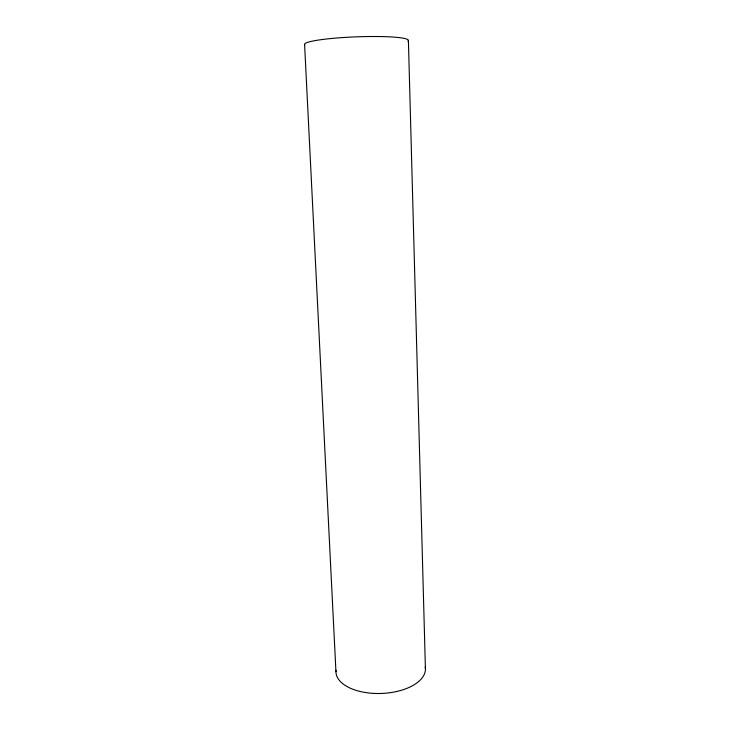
<?xml version="1.0" encoding="UTF-8"?>
<svg xmlns="http://www.w3.org/2000/svg" width="730" height="730" viewBox="0 0 730 730"><rect width="100%" height="100%" fill="white"/><g stroke="black" fill="none" stroke-linecap="round" stroke-linejoin="round"><path stroke-width="1.09" d="M304.593 44.521L335.946 671.691M408.399 40.478L425.407 668.452M425.243 667.01A44.767 23.086 -2.2 0 1 381.379 693.454A44.767 23.086 -2.2 0 1 336.028 670.24M304.784 44.868A51.949 5.539 -2.2 0 1 357.663 36.801A51.949 5.539 -2.2 0 1 407.915 41.181"/></g></svg>
